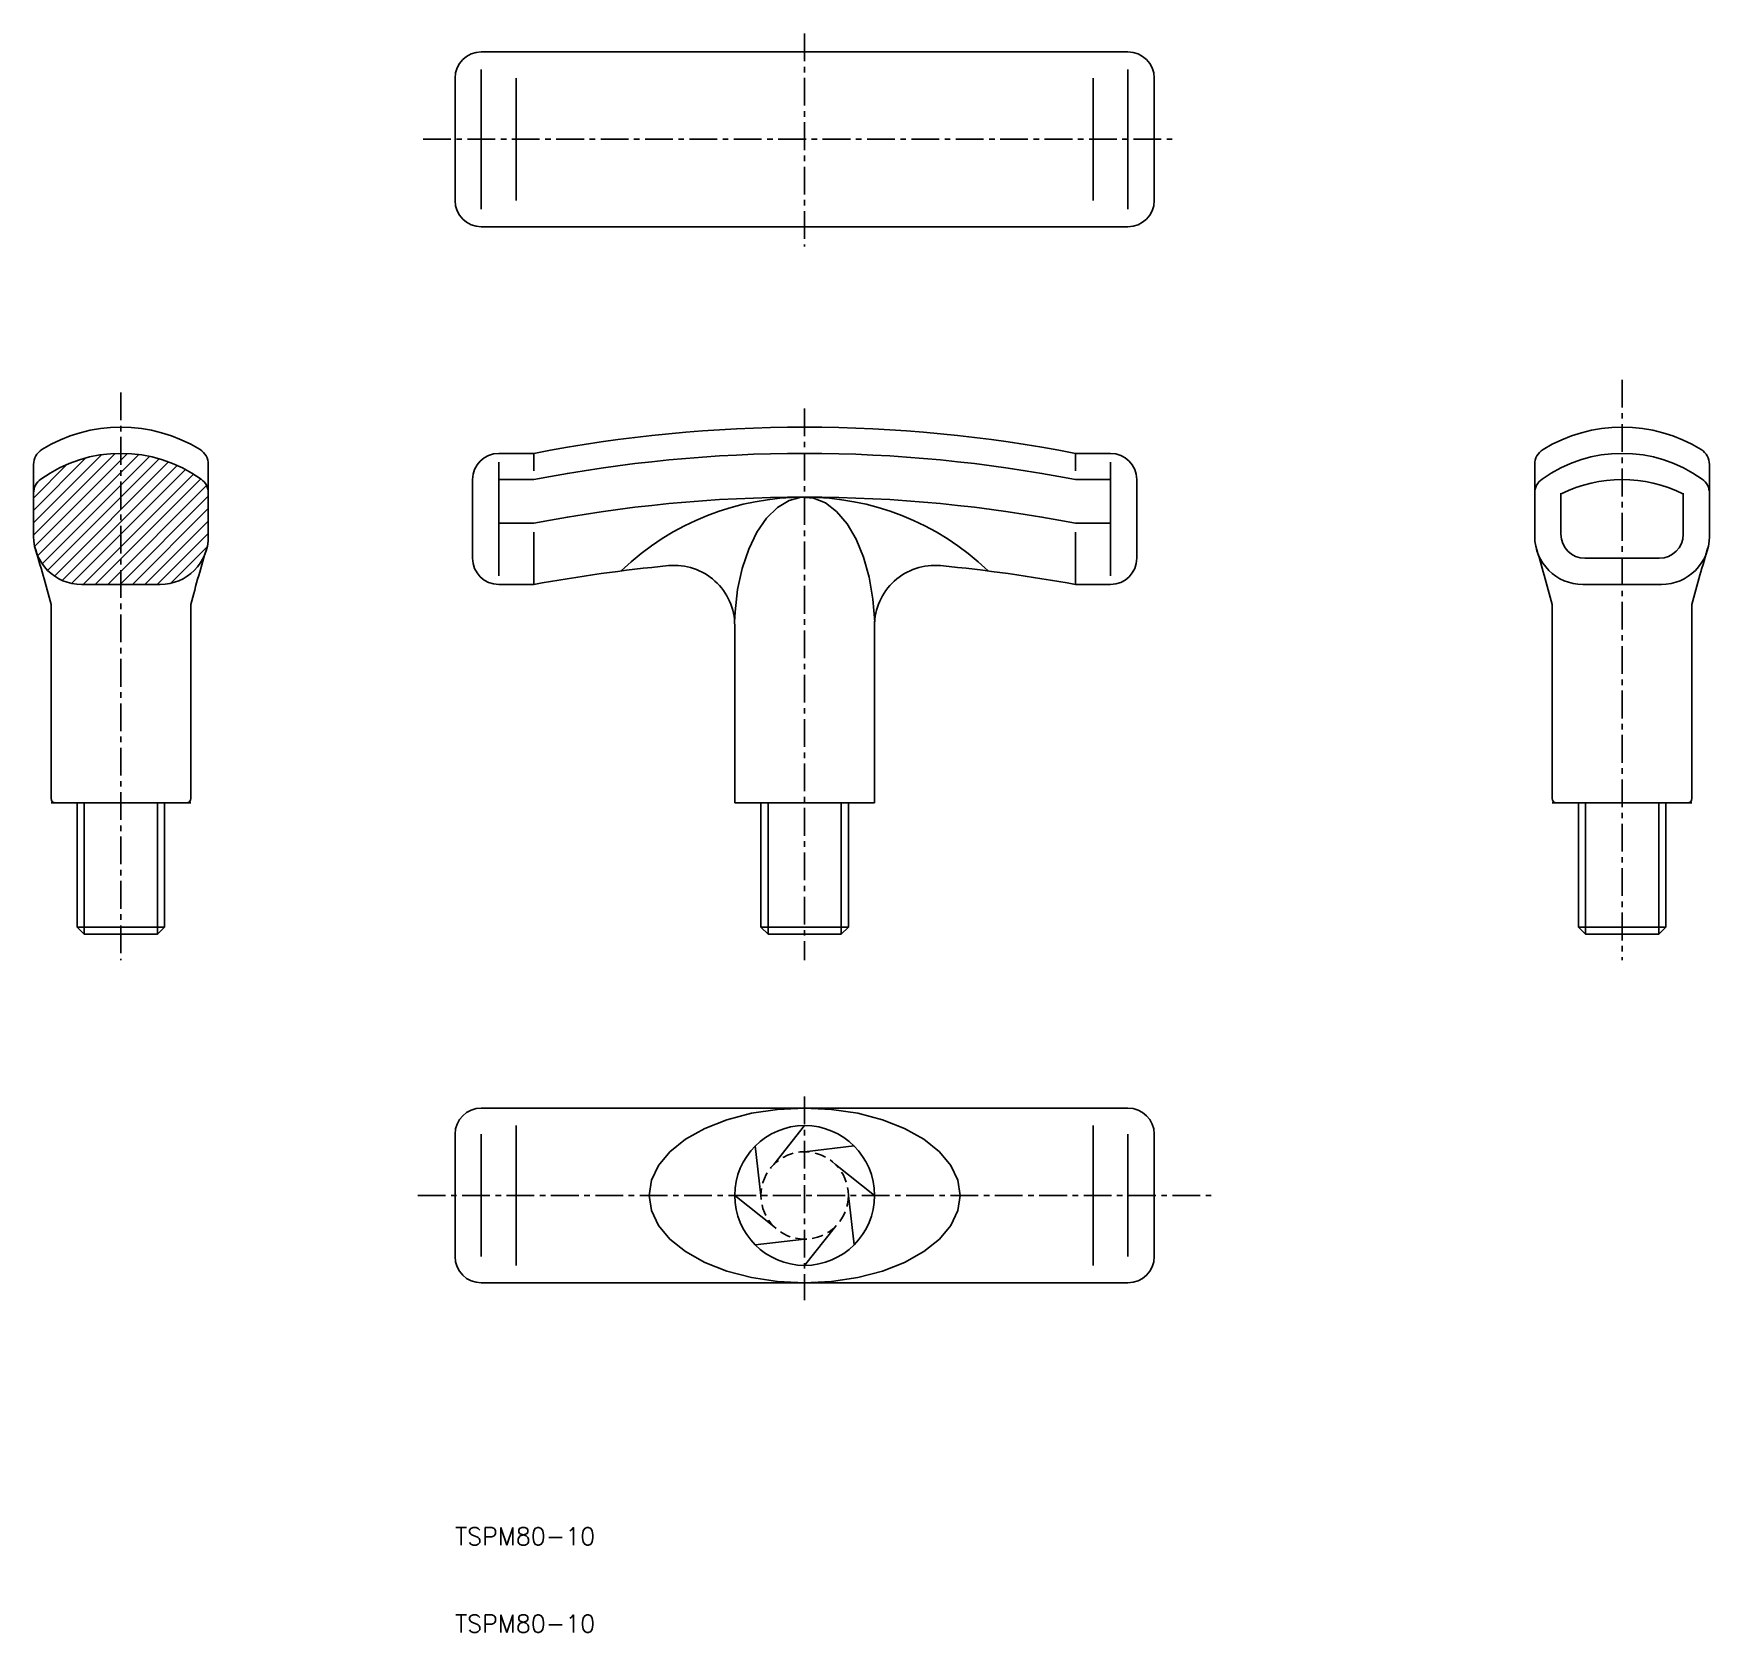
# Model space of a CAD drawing. Extents: x -38 to 154, y 10 to 193.
import ezdxf

# ---------------------------------------------------------------- set-up
doc = ezdxf.new("R2010")
doc.units = 0
doc.header["$LTSCALE"] = 0.1
doc.linetypes.add('CENTER', pattern=[50.8, 31.75, -6.35, 6.35, -6.35])
doc.linetypes.add('DASHED', pattern=[19.05, 12.7, -6.35])
doc.layers.get('0').update_dxf_attribs({"linetype": 'CONTINUOUS'})
doc.layers.add('CENTER', color=1, linetype='CENTER')
doc.styles.get("Standard").update_dxf_attribs({"font": 'txt.shx'})

msp = doc.modelspace()

# ---------------------------------------------------------------- linework, layer by layer
at = {"color": 7, "linetype": 'CONTINUOUS'}
for p, q in [((87, 190.83), (13, 190.83)), ((13, 188.83), (13, 172.83)), ((87, 172.83), (87, 188.83)), ((10, 173.83), (10, 187.83)), ((17, 187.83), (17, 173.83)), ((83, 173.83), (83, 187.83)), ((90, 187.83), (90, 173.83)), ((87, 170.83), (13, 170.83)), ((-38.24, 135.55), (-28.91, 144.88)), ((-38.24, 136.96), (-30.47, 144.74)), ((-38.24, 138.38), (-32.24, 144.38)), ((-38.12, 134.25), (-27.5, 144.88)), ((-37.78, 133.19), (-26.2, 144.76)), ((-37.27, 132.28), (-24.99, 144.56)), ((-36.63, 131.51), (-23.86, 144.28)), ((-35.86, 130.86), (-22.8, 143.93)), ((15, 144.9), (19, 144.9)), ((15, 143.9), (15, 130.9)), ((19, 144.9), (19, 142.9)), ((85, 144.9), (81, 144.9)), ((81, 144.9), (81, 142.9)), ((85, 143.9), (85, 130.9)), ((-38.24, 139.79), (-34.38, 143.65)), ((-38.24, 143.63), (-38.24, 139.79)), ((-34.95, 130.36), (-21.79, 143.52)), ((-33.88, 130.02), (-20.84, 143.05)), ((-32.58, 129.9), (-19.94, 142.53)), ((-31.17, 129.9), (-19.1, 141.97)), ((-18.24, 139.99), (-18.24, 143.63)), ((133.54, 140.33), (133.54, 143.63)), ((153.54, 140.33), (153.54, 143.63)), ((-38.24, 135.4), (-38.24, 140.33)), ((-29.75, 129.9), (-18.44, 141.21)), ((-18.24, 135.4), (-18.24, 140.33)), ((12, 137.9), (12, 141.9)), ((19, 141.9), (15, 141.9)), ((81, 141.9), (85, 141.9)), ((88, 137.9), (88, 141.9)), ((133.54, 135.4), (133.54, 140.33)), ((136.54, 135.65), (136.54, 140.33)), ((150.54, 135.65), (150.54, 140.33)), ((153.54, 135.4), (153.54, 140.33)), ((-28.34, 129.9), (-18.24, 139.99)), ((-26.92, 129.9), (-18.24, 138.58)), ((46.88, 138.72), (45.65, 137.5)), ((48.22, 139.52), (46.88, 138.72)), ((49.6, 139.88), (48.22, 139.52)), ((51, 139.78), (49.6, 139.88)), ((52.37, 139.23), (51, 139.78)), ((53.66, 138.24), (52.37, 139.23)), ((54.85, 136.85), (53.66, 138.24)), ((-25.51, 129.9), (-18.24, 137.16)), ((12, 137.9), (12, 132.9)), ((19, 136.9), (15, 136.9)), ((45.65, 137.5), (44.54, 135.9)), ((55.88, 135.1), (54.85, 136.85)), ((81, 136.9), (85, 136.9)), ((88, 137.9), (88, 132.9)), ((-24.1, 129.9), (-18.24, 135.75)), ((19, 135.9), (19, 129.9)), ((44.54, 135.9), (43.6, 133.96)), ((56.74, 133.03), (55.88, 135.1)), ((81, 135.9), (81, 129.9)), ((-22.55, 130.03), (-18.37, 134.2)), ((43.6, 133.96), (42.86, 131.74)), ((57.4, 130.72), (56.74, 133.03)), ((139.29, 132.9), (147.79, 132.9)), ((42.86, 131.74), (42.33, 129.32)), ((57.82, 128.23), (57.4, 130.72)), ((-23.74, 129.9), (-32.74, 129.9)), ((15, 129.9), (19, 129.9)), ((42.33, 129.32), (42.04, 126.77)), ((81, 129.9), (85, 129.9)), ((148.04, 129.9), (139.04, 129.9)), ((-36.24, 105.4), (-36.24, 127.61)), ((-20.24, 105.4), (-20.24, 127.61)), ((42.04, 126.77), (41.98, 125.64)), ((58.02, 125.64), (57.82, 128.23)), ((135.54, 105.4), (135.54, 127.61)), ((151.54, 105.4), (151.54, 127.61)), ((42, 104.9), (42, 125.19)), ((58, 125.19), (58, 104.9)), ((-20.24, 104.9), (-36.24, 104.9)), ((-20.74, 104.9), (-35.74, 104.9)), ((-33.24, 90.71), (-33.24, 104.9)), ((-23.24, 90.71), (-23.24, 104.9)), ((58, 104.9), (42, 104.9)), ((45, 90.71), (45, 104.9)), ((55, 90.71), (55, 104.9)), ((151.54, 104.9), (135.54, 104.9)), ((151.04, 104.9), (136.04, 104.9)), ((138.54, 90.71), (138.54, 104.9)), ((148.54, 90.71), (148.54, 104.9)), ((-32.43, 89.9), (-33.24, 90.71)), ((-23.24, 90.71), (-33.24, 90.71)), ((-24.06, 89.9), (-23.24, 90.71)), ((45.81, 89.9), (45, 90.71)), ((55, 90.71), (45, 90.71)), ((54.19, 89.9), (55, 90.71)), ((139.35, 89.9), (138.54, 90.71)), ((148.54, 90.71), (138.54, 90.71)), ((147.73, 89.9), (148.54, 90.71)), ((-24.06, 89.9), (-32.43, 89.9)), ((54.19, 89.9), (45.81, 89.9)), ((147.73, 89.9), (139.35, 89.9)), ((87, 70), (13, 70)), ((43.91, 69.4), (41.1, 68.66)), ((46.91, 69.85), (43.91, 69.4)), ((50, 70), (46.91, 69.85)), ((53.09, 69.85), (50, 70)), ((56.09, 69.4), (53.09, 69.85)), ((58.9, 68.66), (56.09, 69.4)), ((17, 52), (17, 68)), ((38.56, 67.66), (36.36, 66.43)), ((41.1, 68.66), (38.56, 67.66)), ((46.46, 63.54), (50, 68)), ((61.44, 67.66), (58.9, 68.66)), ((63.64, 66.43), (61.44, 67.66)), ((83, 68), (83, 52)), ((10, 53), (10, 67)), ((13, 53), (13, 67)), ((36.36, 66.43), (34.58, 65)), ((45, 60), (44.34, 65.66)), ((50, 65), (55.66, 65.66)), ((65.42, 65), (63.64, 66.43)), ((87, 67), (87, 53)), ((90, 67), (90, 53)), ((33.27, 63.42), (32.47, 61.74)), ((34.58, 65), (33.27, 63.42)), ((53.54, 63.54), (58, 60)), ((66.73, 63.42), (65.42, 65)), ((67.53, 61.74), (66.73, 63.42)), ((32.47, 61.74), (32.2, 60)), ((67.8, 60), (67.53, 61.74)), ((32.2, 60), (32.47, 58.26)), ((46.46, 56.46), (42, 60)), ((55, 60), (55.66, 54.34)), ((67.53, 58.26), (67.8, 60)), ((32.47, 58.26), (33.27, 56.58)), ((66.73, 56.58), (67.53, 58.26)), ((33.27, 56.58), (34.58, 55)), ((53.54, 56.46), (50, 52)), ((65.42, 55), (66.73, 56.58)), ((34.58, 55), (36.36, 53.57)), ((50, 55), (44.34, 54.34)), ((63.64, 53.57), (65.42, 55)), ((36.36, 53.57), (38.56, 52.34)), ((38.56, 52.34), (41.1, 51.34)), ((58.9, 51.34), (61.44, 52.34)), ((61.44, 52.34), (63.64, 53.57)), ((87, 50), (13, 50)), ((41.1, 51.34), (43.91, 50.6)), ((43.91, 50.6), (46.91, 50.15)), ((46.91, 50.15), (50, 50)), ((50, 50), (53.09, 50.15)), ((53.09, 50.15), (56.09, 50.6)), ((56.09, 50.6), (58.9, 51.34))]:
    msp.add_line(p, q, dxfattribs=at)
at = {"color": 3, "linetype": 'CONTINUOUS'}
for p, q in [((-32.43, 89.9), (-32.43, 104.9)), ((-24.06, 89.9), (-24.06, 104.9)), ((45.81, 89.9), (45.81, 104.9)), ((54.19, 89.9), (54.19, 104.9)), ((139.35, 89.9), (139.35, 104.9)), ((147.73, 89.9), (147.73, 104.9))]:
    msp.add_line(p, q, dxfattribs=at)
at = {"color": 7, "linetype": 'CONTINUOUS'}
msp.add_circle((50, 60), 8, dxfattribs=at)
at = {"color": 3, "linetype": 'DASHED'}
msp.add_circle((50, 60), 5, dxfattribs=at)
at = {"color": 7, "linetype": 'CONTINUOUS'}
for centre, radius, start, end in [((13, 187.83), 3, 90, 180), ((87, 187.83), 3, 0, 90), ((13, 173.83), 3, 180, 270), ((87, 173.83), 3, 270, 0), ((-28.24, 130.65), 17.25, 58.3593, 121.6407), ((50, -13.77), 161.67, 78.9449, 101.0551), ((143.54, 130.65), 17.25, 58.3593, 121.6407), ((-36.24, 143.63), 2, 121.6407, 180), ((-28.24, 129.15), 15.75, 54.4215, 125.5785), ((-20.24, 143.63), 2, 0, 58.3593), ((15, 141.9), 3, 90, 180), ((50, -16.77), 161.67, 78.9449, 101.0551), ((85, 141.9), 3, 0, 90), ((135.54, 143.63), 2, 121.6407, 180), ((143.54, 129.15), 15.75, 54.4215, 125.5785), ((151.54, 143.63), 2, 0, 58.3593), ((-36.24, 140.33), 2, 125.5785, 180), ((-20.24, 140.33), 2, 0, 54.4215), ((135.54, 140.33), 2, 125.5785, 180), ((151.54, 140.33), 2, 0, 54.4215), ((143.54, 126.15), 15.75, 63.7316, 116.2684), ((50, -21.77), 161.67, 78.9449, 101.0551), ((50, 109.62), 30.28, 46.1353, 133.8647), ((-32.74, 135.4), 5.5, 180, 270), ((-191.11, 87.41), 160, 14.5517, 17.026), ((-23.74, 135.4), 5.5, 270, 0), ((139.04, 135.4), 5.5, 180, 270), ((-19.33, 87.43), 160, 14.5434, 17.0217), ((139.29, 135.65), 2.75, 180, 270), ((147.79, 135.65), 2.75, 270, 0), ((148.04, 135.4), 5.5, 270, 0), ((306.41, 87.43), 160, 162.9783, 165.4566), ((134.6, 87.31), 160, 162.9568, 165.4127), ((15, 132.9), 3, 180, 270), ((85, 132.9), 3, 270, 0), ((52, -50.1), 183, 95.507, 100.3889), ((35.1, 125.19), 6.9, 0, 95.507), ((64.9, 125.19), 6.9, 84.493, 180), ((48, -50.1), 183, 79.6111, 84.493), ((-35.74, 105.4), 0.5, 180, 270), ((-20.74, 105.4), 0.5, 270, 0), ((136.04, 105.4), 0.5, 180, 270), ((151.04, 105.4), 0.5, 270, 0), ((13, 67), 3, 90, 180), ((87, 67), 3, 0, 90), ((13, 53), 3, 180, 270), ((87, 53), 3, 270, 0)]:
    msp.add_arc(centre, radius, start, end, dxfattribs=at)
at = {"layer": 'CENTER', "color": 1, "linetype": 'CENTER'}
for p, q in [((50, 192.94), (50, 168.57)), ((6.34, 180.83), (92.45, 180.83)), ((-28.24, 151.86), (-28.24, 86.92)), ((143.54, 153.32), (143.54, 86.92)), ((50, 150.05), (50, 86.92)), ((50, 71.32), (50, 48.02)), ((5.73, 60), (96.78, 60))]:
    msp.add_line(p, q, dxfattribs=at)

# ---------------------------------------------------------------- texts
at = {"color": 7, "linetype": 'CONTINUOUS'}
for p in [(10, 20), (10, 10)]:
    msp.add_text('TSPM80-10', height=2, dxfattribs=at).set_placement(p)

doc.saveas('drawing.dxf')
